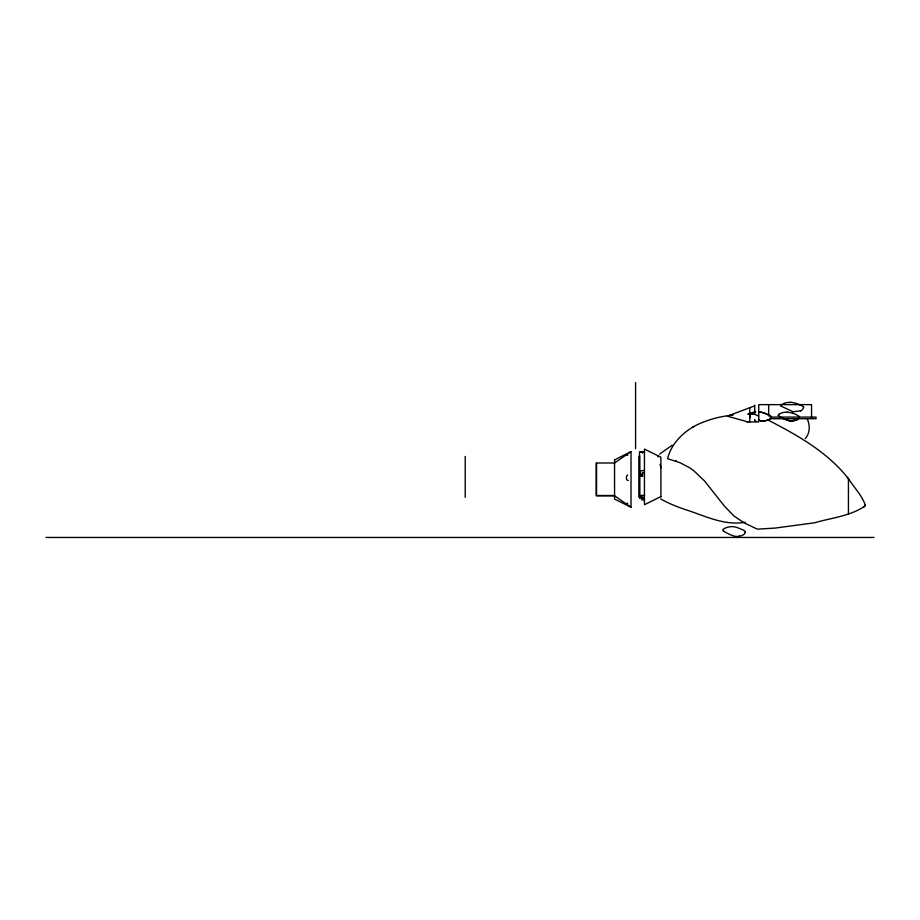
<?xml version="1.0" encoding="UTF-8"?>
<svg xmlns="http://www.w3.org/2000/svg" width="920" height="920" viewBox="0 0 920 920"><rect width="100%" height="100%" fill="white"/><g stroke="black" fill="none" stroke-linecap="round" stroke-linejoin="round"><path stroke-width="1.38" d="M614.56 459.919L631.016 451.582L631.016 507.219L614.56 499.1L614.56 459.701M749.788 417.519L749.788 412.539M749.823 417.484L749.788 413.413M799.411 416.702L799.273 416.507A5.853 5.853 0 0 0 798.238 415.736L795.938 414.506A35.73 35.73 0 0 0 792.568 413.137M749.777 414.138L747.822 414.138L754.63 414.264L758.609 416.093M778.17 415.334L778.826 414.368M658.076 456.078L658.168 456.768M675.947 461.288L676.223 460.575M770.776 417.496L770.96 417.277A3.024 3.024 0 0 1 771.167 416.863M745.119 532.622L745.211 532.392A3.427 3.427 0 0 1 745.442 531.933M799.192 417.116L799.066 417.404A5.163 5.163 0 0 1 796.409 420.106L790.383 421.049L783.299 418.508A65.055 65.055 0 0 1 781.529 417.588L779.113 416.093M803.712 407.399L803.459 407.905A5.566 5.566 0 0 1 800.549 410.918M863.869 507.104L865.363 504.781M798.709 418.094L795.731 420.267M805.322 438.587C810.071 433.274 810.152 425.235 807.277 419.002M640.711 470.856L644.437 470.511M640.711 474.041L642.286 474.133M642.252 475.479C643.172 474.766 640.665 476.525 640.711 475.525M797.318 419.52L796.708 419.899M659.617 454.077L672.163 445.222M693.818 426.523C681.582 433.515 670.979 444.716 667.598 458.678L680.133 462.76L690.368 468.176L694.45 471.339L704.524 480.941L724.327 506.011L733.895 515.936L744.13 522.882L755.987 528.505L757.654 529.138L774.95 528.091L814.706 522.767C831.542 517.764 850.919 516.166 865.478 505.597C862.247 495.834 854.576 488.106 849.056 479.55C828.345 452.467 797.64 435.286 767.843 419.945M631.016 451.582L614.56 463.001L596.194 462.99L596.194 495.811L614.56 495.811L631.016 507.219M789.521 420.9L795.696 420.279L793.626 420.773M660.894 496.593L644.437 504.712L644.437 449.086L660.894 457.194L660.894 496.915M692.898 426.96C705.295 420.244 719.083 416.403 733.091 415.104M626.831 503.332L627.693 503.217M800.515 410.837L793.074 411.769L781.62 406.398A1.851 1.851 0 0 0 781.172 406.191L780.919 406.042M754.722 405.846L727.386 416.185L747.914 421.935M640.481 497.547L644.437 497.432M748.869 413.735L754.722 411.734M628.268 480.435C626.324 481.252 625.45 475.904 627.693 474.961M766.567 420.52L765.13 420.831M765.198 420.808L764.37 420.98A10.062 10.062 0 0 1 763.588 421.084L763.485 421.084M739.358 536.13L738.714 536.256A14.651 14.651 0 0 1 737.311 536.475L736.644 536.486A9.901 9.901 0 0 1 734.045 536.038L731.273 535.083A45.091 45.091 0 0 1 728.168 533.68L725.397 532.22A17.02 17.02 0 0 1 723.971 531.323L723.833 531.219M739.404 536.118L740.393 535.911A13.087 13.087 0 0 0 742.037 535.428L742.405 535.267A5.957 5.957 0 0 0 744.096 534.175L744.337 533.876A4.853 4.853 0 0 0 745.016 532.841M764.692 420.911L764.048 421.015M792.568 420.969L791.867 421.072M640.964 495.466L644.437 495.443M745.269 522.249C725.443 525.699 707.238 517.028 689.126 510.818C679.328 507.679 669.622 504.045 660.675 498.904M642.401 451.743L640.481 451.743M640.481 497.823L642.436 497.823M642.102 497.961L643.241 497.973M758.931 404.639L811.555 404.639L811.555 417.427M770.074 417.093L816.051 417.093L816.051 418.726L769.764 418.726M747.132 421.935L758.735 421.935L758.735 405.421M644.437 451.835L642.562 451.835L642.528 453.088M644.437 452.134L640.711 452.203M644.437 472.673L642.562 472.673L642.562 476.123M614.56 495.489L596.562 495.489L596.562 463.323M642.562 497.731L644.437 497.731M642.528 497.835L642.528 497.099M641.366 499.859L643.459 499.859M46 537.452L874 537.452M627.831 455.204L626.888 455.181M749.363 414.161L754.676 414.287L754.722 405.272M790.694 402.178L796.398 403.409A38.525 38.525 0 0 1 800.043 404.88M787.279 411.999L792.568 413.137M788.233 420.543L782.655 418.232M789.808 420.969L783.299 418.496M760.587 420.704L759.299 420.279L760.219 420.624A9.2 9.2 0 0 0 763.98 421.118M764.853 413.322L763.795 412.953A18.285 18.285 0 0 0 759.138 411.964L759.046 411.999A13.144 13.144 0 0 0 758.574 411.987A16.606 16.606 0 0 1 764.52 413.241L768.637 414.954A26.369 26.369 0 0 1 769.143 415.207L769.384 415.345A21.517 21.517 0 0 1 769.994 415.725L770.373 415.978A4.588 4.588 0 0 1 771.029 416.507A4.404 4.404 0 0 0 770.718 416.162L770.27 415.851M764.968 413.367L769.798 415.575M800.043 404.88L802.516 406.203A6.313 6.313 0 0 1 803.654 407.031M778.239 415.633L778.446 415.713A1.84 1.84 0 0 1 778.86 415.909M723.66 531.093L723.615 531.058A2.668 2.668 0 0 0 722.959 530.667M755.124 420.704L756.125 421.567M847.331 477.353L849.056 479.55M658.053 455.722L658.133 456.63M660.894 467.705L660.088 464.428M640.4 471.718L640.4 476.019M780.873 405.777L781.586 404.731A13.8 13.8 0 0 1 790.671 402.431M755.619 411.286L755.63 412.022M848.435 478.745L848.435 513.866M768.648 404.639L768.648 416.001M754.722 419.462L754.722 420.44M749.788 407.721L749.788 421.935M641.274 495.443L641.274 497.444M640.711 496.374L640.711 497.49M639.676 455.803L639.676 497.984M639.481 451.743L639.481 497.835M639.067 456.412L639.067 497.375M635.582 382.547L635.582 448.684M465.209 456.435L465.209 497.352M745.28 531.415A5.152 5.152 0 0 0 744.602 530.897L743.394 530.184A27.715 27.715 0 0 0 742.601 529.77L737.529 527.678A19.401 19.401 0 0 0 732.538 526.642L732.435 526.665A14.064 14.064 0 0 0 731.837 526.654L731.032 526.677A15.64 15.64 0 0 0 727.846 527.194L726.397 527.643A12.351 12.351 0 0 0 723.453 529.138L723.269 529.276A2.369 2.369 0 0 0 722.844 529.678M771.018 417.645A5.911 5.911 0 0 1 766.647 420.382M770.856 417.312A3.381 3.381 0 0 1 771.098 416.841M762.875 421.13A8.901 8.901 0 0 1 760.587 420.681M770.971 417.818A5.911 5.911 0 0 1 766.463 420.371M778.826 414.356A12.8 12.8 0 0 1 787.255 412.229M640.4 471.58L640.4 471.58M640.4 474.72L640.573 475.364L640.4 474.662M641.78 476.054L642.631 475.87L641.815 476.031M641.505 497.973L641.585 497.973M759.264 420.313L758.505 420.026L759.253 420.256"/></g></svg>
